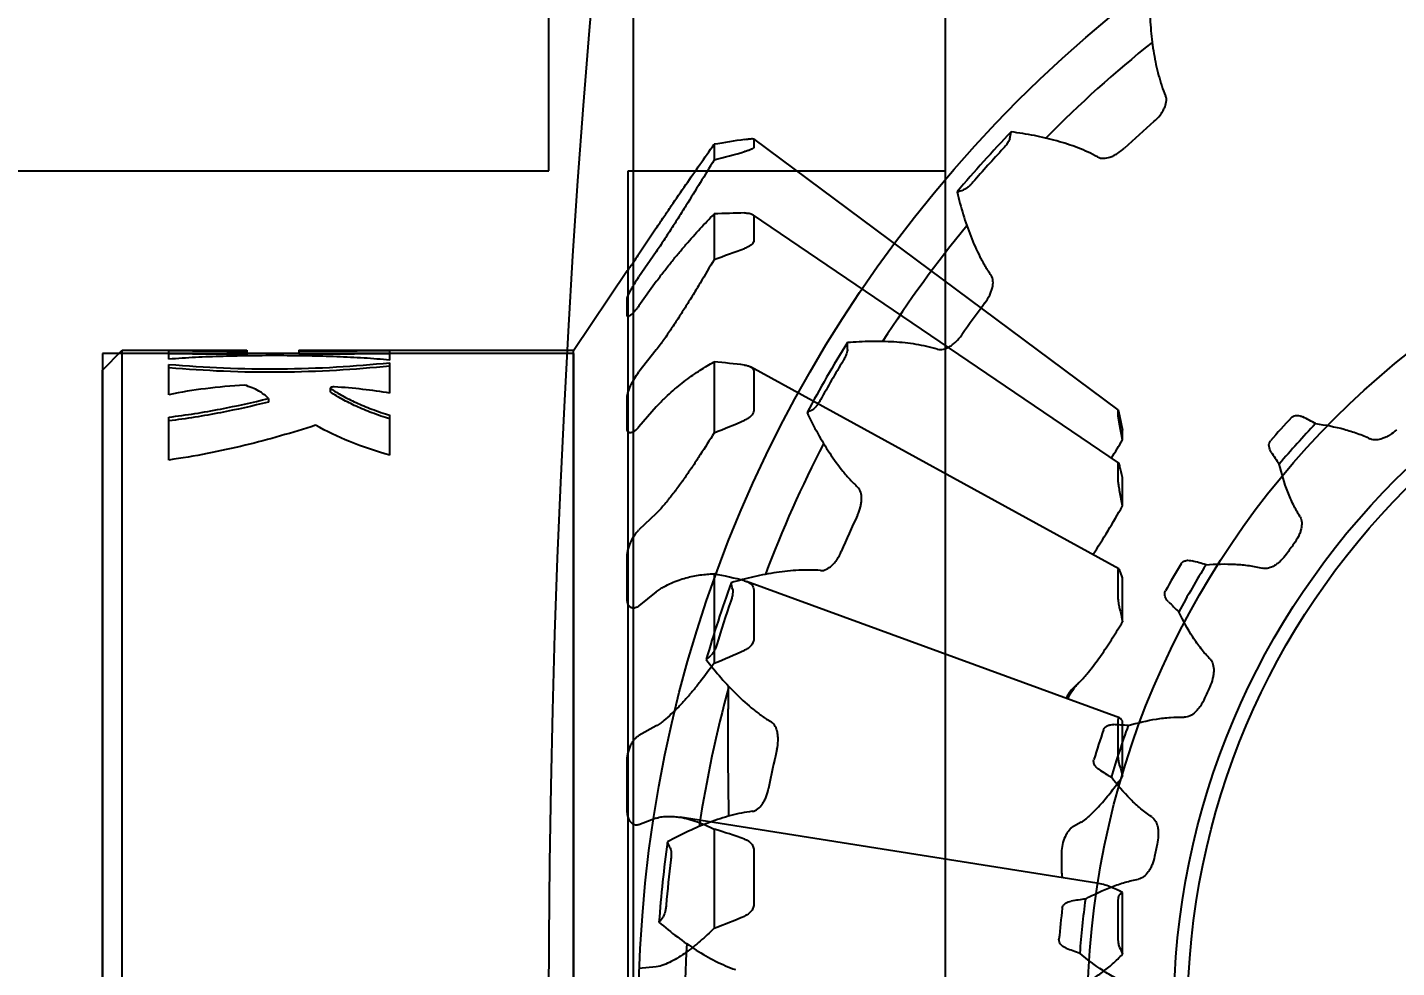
# Model space of a CAD drawing. Header units: inches. Extents: x -116 to 250, y -285 to 80.
# Drawn here: x -12.188 to -10.568, y -189.258 to -188.145 of the extents above; entities that cross this region are included whole.
import ezdxf

# ---------------------------------------------------------------- set-up
doc = ezdxf.new("R2010")
doc.units = ezdxf.units.IN
doc.header["$MEASUREMENT"] = 0
for name, color, linetype in [('LAY0001', 7, 'Continuous'), ('LAYER_CURVE', 7, 'Continuous'), ('LAYER_CUT_FEAT', 7, 'Continuous'), ('LAYER_FEATURE', 7, 'Continuous'), ('trajectories', 3, 'Continuous')]:
    doc.layers.add(name, color=color, linetype=linetype)
doc.dimstyles.get("Standard").update_dxf_attribs({"dimtxt": 0.18, "dimasz": 0.18, "dimexe": 0.18, "dimexo": 0.0625, "dimgap": 0.09, "dimtad": 0, "dimtih": 1, "dimtoh": 1, "dimdec": 4, "dimzin": 0, "dimdsep": 46, "dimtxsty": 'Standard', "dimcen": 0.09, "dimadec": 0, "dimazin": 0, "dimtfac": 1, "dimtdec": 4, "dimtofl": 0, "dimtmove": 0, "dimatfit": 3, "dimfxl": 1, "dimtolj": 1, "dimtzin": 0, "dimarcsym": 0})

# ---------------------------------------------------------------- blocks, each defined once
blk = doc.blocks.new('*D114')
at = {"layer": 'Defpoints', "color": 0, "transparency": 16777216}
for p in [(-9.2446, -188.5897), (-10.6232, -190.0388)]:
    blk.add_point(p, dxfattribs=at)
at = {"layer": 'trajectories', "color": 0, "lineweight": -2, "transparency": 16777216}
for p, q in [((-8.3486, -187.6479), (-9.1206, -188.4593)), ((-8.1686, -187.6479), (-8.3486, -187.6479)), ((-9.9339, -189.4043), (-9.9339, -189.2243)), ((-10.0239, -189.3143), (-9.8439, -189.3143))]:
    blk.add_line(p, q, dxfattribs=at)
at = {"layer": 'trajectories', "color": 0, "transparency": 16777216}
blk.add_solid([(-9.1423, -188.4387), (-9.0988, -188.48), (-9.2446, -188.5897)], dxfattribs=at)
at = {"layer": 'trajectories', "color": 0, "transparency": 16777216, "insert": (-7.5986, -187.6479), "char_height": 0.18, "attachment_point": 5}
blk.add_mtext('\\A1;∅2.0000', dxfattribs=at)

msp = doc.modelspace()

# ---------------------------------------------------------------- linework, layer by layer
for p, q in [((-11.4709, -189.31425), (-11.4709, -167.31425)), ((-11.5709, -188.31425), (-11.5709, -168.31425)), ((-13.5709, -188.31425), (-11.5709, -188.31425))]:
    msp.add_line(p, q)
at = {"color": 7, "linetype": 'Continuous'}
for p, q in [((-10.89737, -188.59744), (-11.32856, -188.27664)), ((-10.89718, -188.65992), (-11.32988, -188.366)), ((-11.44392, -188.38223), (-11.46437, -188.41285)), ((-11.44392, -188.4101), (-11.46437, -188.43981)), ((-11.47852, -188.43285), (-11.47852, -188.43237)), ((-11.47838, -188.43276), (-11.47852, -188.43287)), ((-11.47852, -188.43287), (-11.47852, -188.43285)), ((-11.44392, -188.44559), (-11.46437, -188.47413)), ((-11.47852, -188.48499), (-11.47852, -188.46699)), ((-12.07563, -188.52685), (-11.92824, -188.52685)), ((-12.02051, -188.53738), (-12.02051, -188.52701)), ((-11.92824, -188.52685), (-11.92824, -188.53172)), ((-11.86672, -188.53079), (-11.92824, -188.53079)), ((-11.86672, -188.52685), (-11.54177, -188.52685)), ((-11.86672, -188.52685), (-11.86672, -188.53144)), ((-11.75907, -188.53852), (-11.75907, -188.52692)), ((-11.75907, -188.57768), (-11.75907, -188.54158)), ((-11.44392, -188.52648), (-11.46437, -188.55237)), ((-12.02051, -188.57944), (-12.02051, -188.54351)), ((-10.89677, -188.78562), (-11.33256, -188.54637)), ((-11.82951, -188.57583), (-11.82951, -188.57165)), ((-11.90262, -188.58386), (-11.90262, -188.58811)), ((-11.82904, -188.5765), (-11.82951, -188.57583)), ((-11.47852, -188.6183), (-11.47852, -188.58407)), ((-12.02051, -188.65679), (-12.02051, -188.60601)), ((-11.75907, -188.65094), (-11.75907, -188.60375)), ((-11.44392, -188.59397), (-11.46437, -188.61764)), ((-11.44392, -188.71997), (-11.46437, -188.7395)), ((-11.47852, -188.81973), (-11.47852, -188.77262)), ((-10.89606, -188.96197), (-11.33721, -188.80045)), ((-11.44392, -188.81287), (-11.46437, -188.82935)), ((-10.94135, -188.91776), (-10.95038, -188.92637)), ((-11.44392, -188.97164), (-11.46437, -188.98289)), ((-11.47852, -189.06958), (-11.47852, -189.01419)), ((-11.44392, -189.08084), (-11.46437, -189.08851)), ((-10.92256, -189.15781), (-11.41576, -189.07977)), ((-10.94135, -189.08567), (-10.95038, -189.09063)), ((-10.96444, -189.12166), (-10.96444, -189.14328)), ((-11.44392, -189.25684), (-11.46437, -189.25872))]:
    msp.add_line(p, q, dxfattribs=at)
msp.add_circle((2.4291, -189.31425), 14)
for centre, radius, start, end in [((-9.9339, -189.31425), 1.40303, 131.04245, 132.95755), ((-9.9339, -189.31425), 1.51084, 136.18699, 139.81301), ((-11.47418, -188.18624), 0.45747, 348.67273, 349.66862), ((-9.9339, -189.31425), 1.50404, 136.9759, 139.0241), ((-11.221, -187.8862), 0.47222, 286.34693, 287.31172), ((-9.9339, -189.31425), 1.40303, 143.04245, 144.95755), ((-9.9339, -189.31425), 1.51084, 148.18699, 151.81301), ((-11.67505, -188.53114), 0.45747, 0.67273, 1.66862), ((-9.9339, -189.31425), 1.50404, 148.9759, 151.0241), ((-11.48979, -188.18501), 0.47222, 298.34693, 299.31172), ((-9.9339, -189.31425), 1.40303, 155.04245, 156.95755), ((-9.9339, -189.31425), 0.93948, 143.54746, 144.45254), ((-9.9339, -189.31425), 1.51084, 160.18699, 163.81301), ((-11.79982, -188.91025), 0.45747, 12.67273, 13.66862), ((-9.9339, -189.31425), 1.50404, 160.9759, 163.0241), ((-11.69057, -188.53317), 0.47222, 310.34693, 311.31172), ((-10.89761, -188.96495), 0.06446, 142.89805, 143.7947), ((-9.9339, -189.31425), 0.93948, 155.54746, 156.45254), ((-9.9339, -189.31425), 1.40303, 167.04245, 168.95755), ((-9.9339, -189.31425), 1.51084, 172.18699, 175.81301), ((-11.84304, -189.30703), 0.45747, 24.67273, 25.66862), ((-9.9339, -189.31425), 0.93948, 167.54746, 168.45254), ((-9.9339, -189.31425), 1.50404, 172.9759, 175.0241), ((-11.81458, -188.91547), 0.47222, 322.34693, 323.31172)]:
    msp.add_arc(centre, radius, start, end, dxfattribs=at)
for points, knots in [([(-10.86018, -188.12066), (-10.85996, -188.12995), (-10.85898, -188.14829), (-10.85563, -188.17528), (-10.85103, -188.19703), (-10.84603, -188.21367), (-10.84303, -188.22169), (-10.84135, -188.22558)], [0, 0, 0, 0, 0.2600676, 0.5138273, 0.7606619, 0.8813335, 1, 1, 1, 1]), ([(-10.85515, -188.25605), (-10.85248, -188.25373), (-10.84884, -188.24994), (-10.84494, -188.24434), (-10.84111, -188.23732), (-10.83943, -188.23003), (-10.84135, -188.22558)], [0, 0, 0, 0, 0.3042861, 0.4484957, 0.5835949, 1, 1, 1, 1]), ([(-11.02562, -188.2761), (-11.02577, -188.27682), (-11.02642, -188.2785), (-11.02799, -188.28126), (-11.03037, -188.28456), (-11.03234, -188.28685), (-11.03345, -188.28804)], [0, 0, 0, 0, 0.1535913, 0.3724324, 0.6608277, 1, 1, 1, 1]), ([(-10.92175, -188.29797), (-10.92545, -188.2959), (-10.93311, -188.29208), (-10.94913, -188.28536), (-10.97028, -188.27851), (-10.99677, -188.27236), (-11.01491, -188.26947), (-11.02413, -188.26829)], [0, 0, 0, 0, 0.1186665, 0.2393382, 0.4861728, 0.7399325, 1, 1, 1, 1]), ([(-10.92175, -188.29797), (-10.91753, -188.30035), (-10.9101, -188.29944), (-10.90272, -188.29637), (-10.89674, -188.29307), (-10.89259, -188.28985), (-10.89, -188.28743)], [0, 0, 0, 0, 0.4164055, 0.551505, 0.6957148, 1, 1, 1, 1]), ([(-11.06942, -188.32799), (-11.07049, -188.32922), (-11.07256, -188.33142), (-11.07559, -188.33413), (-11.07817, -188.33598), (-11.07978, -188.33681), (-11.08048, -188.33703)], [0, 0, 0, 0, 0.3391728, 0.6275678, 0.8464086, 1, 1, 1, 1]), ([(-11.08809, -188.33933), (-11.08595, -188.34837), (-11.08118, -188.36611), (-11.07229, -188.39181), (-11.06327, -188.41213), (-11.05492, -188.42736), (-11.05032, -188.43458), (-11.04787, -188.43804)], [0, 0, 0, 0, 0.2600676, 0.5138273, 0.7606619, 0.8813335, 1, 1, 1, 1]), ([(-11.46437, -188.41285), (-11.466, -188.41529), (-11.46839, -188.41882), (-11.47149, -188.42331), (-11.47351, -188.4262), (-11.47525, -188.42864), (-11.47664, -188.43055), (-11.47764, -188.43186), (-11.47817, -188.43254), (-11.47838, -188.43276)], [0, 0, 0, 0, 0.3612195, 0.5254513, 0.6718985, 0.7960282, 0.8939709, 0.9626672, 1, 1, 1, 1]), ([(-11.47852, -188.46699), (-11.47852, -188.46673), (-11.47846, -188.46613), (-11.47814, -188.46471), (-11.47738, -188.46253), (-11.47606, -188.45952), (-11.4743, -188.45601), (-11.47218, -188.45214), (-11.46892, -188.44665), (-11.46625, -188.44253), (-11.46437, -188.43981)], [0, 0, 0, 0, 0.0255874, 0.057743, 0.1415442, 0.2495506, 0.3782187, 0.5230073, 0.678699, 1, 1, 1, 1]), ([(-11.05503, -188.47072), (-11.0529, -188.46789), (-11.05013, -188.46342), (-11.04748, -188.45713), (-11.04519, -188.44947), (-11.04507, -188.442), (-11.04787, -188.43804)], [0, 0, 0, 0, 0.3042861, 0.4484957, 0.5835949, 1, 1, 1, 1]), ([(-11.46437, -188.47413), (-11.46509, -188.47513), (-11.46651, -188.47704), (-11.46865, -188.4797), (-11.47068, -188.48201), (-11.47256, -188.48391), (-11.47423, -188.48535), (-11.47551, -188.48623), (-11.47641, -188.48665), (-11.47708, -188.48685), (-11.47759, -188.48683), (-11.47784, -188.4867)], [0, 0, 0, 0, 0.1953342, 0.376554, 0.5396566, 0.6811491, 0.7982752, 0.8893455, 0.92515, 0.9548821, 1, 1, 1, 1]), ([(-11.47784, -188.4867), (-11.47796, -188.48664), (-11.47817, -188.48646), (-11.47838, -188.48607), (-11.4785, -188.48556), (-11.47852, -188.48519), (-11.47852, -188.48499)], [0, 0, 0, 0, 0.1984575, 0.4188777, 0.6822092, 1, 1, 1, 1]), ([(-11.11146, -188.52557), (-11.10683, -188.52701), (-11.09976, -188.52458), (-11.09318, -188.52004), (-11.08802, -188.51557), (-11.08463, -188.51156), (-11.0826, -188.50866)], [0, 0, 0, 0, 0.416405, 0.5515043, 0.6957139, 1, 1, 1, 1]), ([(-11.21761, -188.52576), (-11.2176, -188.5265), (-11.21789, -188.52828), (-11.21885, -188.53131), (-11.2205, -188.53503), (-11.22195, -188.53768), (-11.22278, -188.53907)], [0, 0, 0, 0, 0.1535913, 0.3724324, 0.6608277, 1, 1, 1, 1]), ([(-11.11146, -188.52557), (-11.11551, -188.5243), (-11.1238, -188.52216), (-11.14086, -188.51892), (-11.16298, -188.51662), (-11.19017, -188.51611), (-11.20851, -188.51706), (-11.21777, -188.51781)], [0, 0, 0, 0, 0.1186665, 0.2393382, 0.4861728, 0.7399325, 1, 1, 1, 1]), ([(-12.02051, -188.52701), (-12.00558, -188.52717), (-11.97482, -188.52759), (-11.94406, -188.52777), (-11.92824, -188.52777)], [0, 0, 0, 0, 0.4856606, 1, 1, 1, 1]), ([(-11.92824, -188.53172), (-11.94406, -188.53172), (-11.97482, -188.53153), (-12.00558, -188.5311), (-12.02051, -188.53095)], [0, 0, 0, 0, 0.5143393, 1, 1, 1, 1]), ([(-11.75907, -188.53852), (-11.76925, -188.53754), (-11.79016, -188.53595), (-11.82218, -188.53439), (-11.85528, -188.53348), (-11.88898, -188.53311), (-11.92278, -188.53326), (-11.9562, -188.53392), (-11.98875, -188.53519), (-12.01008, -188.53654), (-12.02051, -188.53738)], [0, 0, 0, 0, 0.1172736, 0.240335, 0.3674672, 0.4968581, 0.6266521, 0.7549856, 0.8800227, 1, 1, 1, 1]), ([(-12.02051, -188.54351), (-11.99902, -188.54537), (-11.95512, -188.54827), (-11.88889, -188.54941), (-11.82319, -188.54714), (-11.78003, -188.54364), (-11.75907, -188.54158)], [0, 0, 0, 0, 0.247147, 0.5039282, 0.7587093, 1, 1, 1, 1]), ([(-11.86672, -188.5275), (-11.84821, -188.52759), (-11.82076, -188.52754), (-11.78488, -188.52717), (-11.76751, -188.52699), (-11.75907, -188.52692)], [0, 0, 0, 0, 0.5158149, 0.7649693, 1, 1, 1, 1]), ([(-11.75907, -188.53086), (-11.76751, -188.53092), (-11.78488, -188.53111), (-11.82076, -188.53148), (-11.84821, -188.53153), (-11.86672, -188.53144)], [0, 0, 0, 0, 0.2350318, 0.4841851, 1, 1, 1, 1]), ([(-11.75907, -188.5456), (-11.78003, -188.54766), (-11.82319, -188.55118), (-11.88889, -188.55346), (-11.95512, -188.55232), (-11.99902, -188.5494), (-12.02051, -188.54754)], [0, 0, 0, 0, 0.2412916, 0.4960722, 0.7528528, 1, 1, 1, 1]), ([(-11.47852, -188.58407), (-11.47852, -188.58303), (-11.47828, -188.58074), (-11.47745, -188.57713), (-11.47613, -188.57312), (-11.47374, -188.56732), (-11.46998, -188.56022), (-11.46634, -188.55486), (-11.46437, -188.55237)], [0, 0, 0, 0, 0.0886917, 0.1949607, 0.3161331, 0.4485262, 0.7292455, 1, 1, 1, 1]), ([(-11.93111, -188.56798), (-11.94651, -188.56896), (-11.97647, -188.5717), (-12.00619, -188.57646), (-12.02051, -188.57944)], [0, 0, 0, 0, 0.5132453, 1, 1, 1, 1]), ([(-11.90262, -188.58386), (-11.90597, -188.58031), (-11.91244, -188.57575), (-11.92234, -188.57104), (-11.92807, -188.56896), (-11.93111, -188.56798)], [0, 0, 0, 0, 0.445174, 0.7083168, 1, 1, 1, 1]), ([(-11.82482, -188.57026), (-11.82541, -188.57022), (-11.82628, -188.57024), (-11.82739, -188.57039), (-11.8281, -188.57056), (-11.82869, -188.57078), (-11.82914, -188.57103), (-11.82943, -188.57131), (-11.82951, -188.57155), (-11.82951, -188.57165)], [0, 0, 0, 0, 0.3432788, 0.5035566, 0.6466954, 0.7680182, 0.8654081, 0.9402713, 1, 1, 1, 1]), ([(-11.82951, -188.57165), (-11.82951, -188.57171), (-11.82946, -188.57199), (-11.82922, -188.5722), (-11.82904, -188.57232)], [0, 0, 0, 0, 0.2086356, 1, 1, 1, 1]), ([(-11.82904, -188.57232), (-11.82464, -188.57527), (-11.81485, -188.58111), (-11.79854, -188.58922), (-11.77972, -188.597), (-11.7662, -188.60158), (-11.75907, -188.60375)], [0, 0, 0, 0, 0.2065483, 0.4438926, 0.7093563, 1, 1, 1, 1]), ([(-11.75907, -188.57768), (-11.7697, -188.57579), (-11.79157, -188.57271), (-11.81357, -188.5709), (-11.82482, -188.57026)], [0, 0, 0, 0, 0.4894518, 1, 1, 1, 1]), ([(-12.02051, -188.60601), (-12.00004, -188.60352), (-11.96049, -188.59727), (-11.92142, -188.58856), (-11.90262, -188.58386)], [0, 0, 0, 0, 0.5154955, 1, 1, 1, 1]), ([(-11.90262, -188.58811), (-11.92142, -188.59284), (-11.96049, -188.60159), (-12.00004, -188.60788), (-12.02051, -188.61039)], [0, 0, 0, 0, 0.4845152, 1, 1, 1, 1]), ([(-11.75907, -188.60811), (-11.76621, -188.60593), (-11.77973, -188.60133), (-11.79855, -188.59349), (-11.81485, -188.58534), (-11.82464, -188.57946), (-11.82904, -188.5765)], [0, 0, 0, 0, 0.2905521, 0.5559767, 0.7933485, 1, 1, 1, 1]), ([(-11.24967, -188.58563), (-11.25045, -188.58706), (-11.25202, -188.58963), (-11.25442, -188.59292), (-11.25656, -188.59527), (-11.25796, -188.59641), (-11.2586, -188.59677)], [0, 0, 0, 0, 0.3391728, 0.6275678, 0.8464086, 1, 1, 1, 1]), ([(-11.26557, -188.60061), (-11.2616, -188.609), (-11.25324, -188.62536), (-11.2392, -188.64865), (-11.22616, -188.66665), (-11.21482, -188.67982), (-11.20882, -188.68592), (-11.2057, -188.6888)], [0, 0, 0, 0, 0.2600676, 0.5138273, 0.7606619, 0.8813335, 1, 1, 1, 1]), ([(-11.84705, -188.61568), (-11.87448, -188.62449), (-11.9317, -188.64092), (-11.99016, -188.65245), (-12.02051, -188.65679)], [0, 0, 0, 0, 0.4843943, 1, 1, 1, 1]), ([(-11.75907, -188.65094), (-11.77527, -188.64663), (-11.80536, -188.63652), (-11.83403, -188.62291), (-11.84705, -188.61568)], [0, 0, 0, 0, 0.5294456, 1, 1, 1, 1]), ([(-11.47599, -188.62428), (-11.4764, -188.6241), (-11.47719, -188.62351), (-11.47798, -188.62214), (-11.47844, -188.62035), (-11.47852, -188.61902), (-11.47852, -188.6183)], [0, 0, 0, 0, 0.1968451, 0.4176367, 0.6823621, 1, 1, 1, 1]), ([(-11.46437, -188.61764), (-11.46542, -188.61886), (-11.46744, -188.62096), (-11.4702, -188.62309), (-11.47229, -188.62412), (-11.47365, -188.62453), (-11.47489, -188.62461), (-11.47565, -188.62443), (-11.47599, -188.62428)], [0, 0, 0, 0, 0.3418265, 0.6216536, 0.7368435, 0.8362676, 0.9224171, 1, 1, 1, 1]), ([(-10.66382, -188.61372), (-10.65243, -188.61521), (-10.63564, -188.61835), (-10.61422, -188.62499), (-10.60412, -188.62922), (-10.59931, -188.63164)], [0, 0, 0, 0, 0.512491, 0.7596766, 1, 1, 1, 1]), ([(-10.56803, -188.62107), (-10.57058, -188.62341), (-10.57465, -188.62653), (-10.5805, -188.62976), (-10.58779, -188.63281), (-10.59502, -188.6338), (-10.59931, -188.63164)], [0, 0, 0, 0, 0.302187, 0.445692, 0.5804728, 1, 1, 1, 1]), ([(-10.68233, -188.72384), (-10.68524, -188.71931), (-10.6905, -188.70971), (-10.69934, -188.6891), (-10.70421, -188.67272), (-10.70689, -188.66156)], [0, 0, 0, 0, 0.2403234, 0.4875091, 1, 1, 1, 1]), ([(-11.20591, -188.72225), (-11.20442, -188.71904), (-11.20264, -188.7141), (-11.20135, -188.70739), (-11.2007, -188.69942), (-11.20214, -188.69208), (-11.2057, -188.6888)], [0, 0, 0, 0, 0.3042851, 0.4484948, 0.5835942, 1, 1, 1, 1]), ([(-10.68233, -188.72384), (-10.67973, -188.72788), (-10.67996, -188.73518), (-10.68223, -188.74274), (-10.68483, -188.74889), (-10.68751, -188.75327), (-10.68957, -188.75606)], [0, 0, 0, 0, 0.4195272, 0.554308, 0.697813, 1, 1, 1, 1]), ([(-11.47852, -188.77262), (-11.47852, -188.77123), (-11.47831, -188.76832), (-11.47719, -188.76225), (-11.4746, -188.75461), (-11.47085, -188.74749), (-11.46727, -188.74255), (-11.46535, -188.74043), (-11.46437, -188.7395)], [0, 0, 0, 0, 0.1131616, 0.2370756, 0.503175, 0.7676271, 0.8895373, 1, 1, 1, 1]), ([(-11.24971, -188.78763), (-11.24488, -188.78808), (-11.23846, -188.78423), (-11.23297, -188.77843), (-11.22885, -188.77298), (-11.22637, -188.76835), (-11.22499, -188.76509)], [0, 0, 0, 0, 0.4164051, 0.5515043, 0.6957139, 1, 1, 1, 1]), ([(-10.69829, -188.76806), (-10.7003, -188.77088), (-10.70364, -188.77478), (-10.70869, -188.77915), (-10.71518, -188.78365), (-10.72205, -188.78612), (-10.72669, -188.7849)], [0, 0, 0, 0, 0.302187, 0.445692, 0.5804728, 1, 1, 1, 1]), ([(-10.79351, -188.78079), (-10.78207, -188.77988), (-10.76499, -188.77945), (-10.74266, -188.7815), (-10.7319, -188.78353), (-10.72669, -188.7849)], [0, 0, 0, 0, 0.512491, 0.7596766, 1, 1, 1, 1]), ([(-11.24971, -188.78763), (-11.25393, -188.78724), (-11.26248, -188.78686), (-11.27985, -188.78725), (-11.30196, -188.78959), (-11.32866, -188.79475), (-11.34641, -188.79949), (-11.3553, -188.80215)], [0, 0, 0, 0, 0.1186665, 0.2393382, 0.4861728, 0.7399325, 1, 1, 1, 1]), ([(-11.35349, -188.80989), (-11.35333, -188.81061), (-11.35324, -188.81242), (-11.35355, -188.81558), (-11.35439, -188.81956), (-11.35526, -188.82245), (-11.35579, -188.82399)], [0, 0, 0, 0, 0.1535913, 0.3724324, 0.6608277, 1, 1, 1, 1]), ([(-11.47284, -188.83196), (-11.47327, -188.83183), (-11.47413, -188.83144), (-11.47571, -188.83021), (-11.47727, -188.82778), (-11.47832, -188.82405), (-11.47852, -188.82125), (-11.47852, -188.81973)], [0, 0, 0, 0, 0.0957931, 0.1949139, 0.4163313, 0.6835728, 1, 1, 1, 1]), ([(-11.46437, -188.82935), (-11.46508, -188.82992), (-11.46649, -188.8309), (-11.46871, -188.83191), (-11.47085, -188.83232), (-11.47222, -188.83215), (-11.47284, -188.83196)], [0, 0, 0, 0, 0.2974583, 0.5587177, 0.7891442, 1, 1, 1, 1]), ([(-10.78873, -188.89235), (-10.79251, -188.88852), (-10.79966, -188.88022), (-10.81259, -188.86191), (-10.82076, -188.8469), (-10.8257, -188.83654)], [0, 0, 0, 0, 0.2403234, 0.4875091, 1, 1, 1, 1]), ([(-11.3724, -188.87512), (-11.37288, -188.87668), (-11.37388, -188.87952), (-11.37554, -188.88324), (-11.37714, -188.88598), (-11.37828, -188.88738), (-11.37883, -188.88787)], [0, 0, 0, 0, 0.3391728, 0.6275678, 0.8464086, 1, 1, 1, 1]), ([(-11.38485, -188.89307), (-11.37921, -188.90046), (-11.36764, -188.91472), (-11.34907, -188.93459), (-11.33256, -188.94948), (-11.31873, -188.96), (-11.31159, -188.96472), (-11.30795, -188.96689)], [0, 0, 0, 0, 0.2600676, 0.5138273, 0.7606619, 0.8813335, 1, 1, 1, 1]), ([(-10.78873, -188.89235), (-10.78535, -188.89576), (-10.78405, -188.90295), (-10.7847, -188.91082), (-10.78596, -188.91738), (-10.78768, -188.92222), (-10.78911, -188.92537)], [0, 0, 0, 0, 0.4195272, 0.554308, 0.697813, 1, 1, 1, 1]), ([(-10.95038, -188.92637), (-10.9521, -188.92802), (-10.95536, -188.93201), (-10.95792, -188.93644), (-10.95912, -188.93887)], [0, 0, 0, 0, 0.4680936, 1, 1, 1, 1]), ([(-10.95712, -188.9396), (-10.95658, -188.93845), (-10.95437, -188.93405), (-10.95178, -188.92983), (-10.94962, -188.92688)], [0, 0, 0, 0, 0.2585445, 1, 1, 1, 1]), ([(-10.94902, -188.92607), (-10.94858, -188.92549), (-10.94687, -188.92331), (-10.94501, -188.92125), (-10.94353, -188.91984)], [0, 0, 0, 0, 0.2635592, 1, 1, 1, 1]), ([(-10.79515, -188.93892), (-10.79653, -188.94209), (-10.79898, -188.94661), (-10.80301, -188.95193), (-10.80842, -188.95768), (-10.81463, -188.96153), (-10.81943, -188.9613)], [0, 0, 0, 0, 0.302187, 0.445692, 0.5804728, 1, 1, 1, 1]), ([(-10.88564, -188.97117), (-10.87464, -188.9679), (-10.85802, -188.96393), (-10.83575, -188.96129), (-10.8248, -188.96105), (-10.81943, -188.9613)], [0, 0, 0, 0, 0.5124911, 0.7596771, 1, 1, 1, 1]), ([(-11.3012, -188.99965), (-11.30041, -188.9962), (-11.29969, -188.991), (-11.29982, -188.98417), (-11.30085, -188.97624), (-11.30378, -188.96936), (-11.30795, -188.96689)], [0, 0, 0, 0, 0.3042861, 0.4484957, 0.5835949, 1, 1, 1, 1]), ([(-11.47852, -189.01419), (-11.47852, -189.01094), (-11.47775, -189.00442), (-11.47523, -188.99671), (-11.47235, -188.99117), (-11.46993, -188.98768), (-11.46731, -188.98487), (-11.46536, -188.98344), (-11.46437, -188.98289)], [0, 0, 0, 0, 0.2733171, 0.5485896, 0.6780236, 0.7976579, 0.9052915, 1, 1, 1, 1]), ([(-10.85777, -189.0793), (-10.86227, -189.07634), (-10.87098, -189.06971), (-10.88744, -189.05448), (-10.89855, -189.0415), (-10.90553, -189.03239)], [0, 0, 0, 0, 0.2403234, 0.4875091, 1, 1, 1, 1]), ([(-11.33044, -189.07271), (-11.32563, -189.07215), (-11.32015, -189.06705), (-11.31599, -189.06023), (-11.31309, -189.05404), (-11.31163, -189.049), (-11.31095, -189.04552)], [0, 0, 0, 0, 0.4164056, 0.5515049, 0.6957147, 1, 1, 1, 1]), ([(-11.46845, -189.08901), (-11.46918, -189.08891), (-11.47063, -189.08847), (-11.47261, -189.08719), (-11.47435, -189.08533), (-11.47642, -189.082), (-11.47812, -189.07666), (-11.47852, -189.07204), (-11.47852, -189.06958)], [0, 0, 0, 0, 0.0926311, 0.1900638, 0.2964665, 0.4143226, 0.6860754, 1, 1, 1, 1]), ([(-11.33044, -189.07271), (-11.33465, -189.0732), (-11.3431, -189.07461), (-11.36001, -189.0786), (-11.38114, -189.08549), (-11.40619, -189.09609), (-11.42256, -189.10441), (-11.43072, -189.10887)], [0, 0, 0, 0, 0.1186665, 0.2393382, 0.4861728, 0.7399325, 1, 1, 1, 1]), ([(-11.46437, -189.08851), (-11.46504, -189.08876), (-11.46639, -189.08911), (-11.46779, -189.08911), (-11.46845, -189.08901)], [0, 0, 0, 0, 0.5127762, 1, 1, 1, 1]), ([(-10.95038, -189.09063), (-10.95135, -189.09117), (-10.95329, -189.09259), (-10.9559, -189.09536), (-10.9583, -189.09882), (-10.96116, -189.1043), (-10.96367, -189.11195), (-10.96444, -189.11843), (-10.96444, -189.12166)], [0, 0, 0, 0, 0.0946964, 0.2022195, 0.3216687, 0.4508928, 0.7259777, 1, 1, 1, 1]), ([(-10.85777, -189.0793), (-10.85375, -189.08193), (-10.85099, -189.08869), (-10.84999, -189.09652), (-10.84986, -189.1032), (-10.85053, -189.10829), (-10.85128, -189.11167)], [0, 0, 0, 0, 0.4195263, 0.5543071, 0.6978123, 1, 1, 1, 1]), ([(-11.42733, -189.11606), (-11.42703, -189.11673), (-11.42657, -189.11848), (-11.42621, -189.12164), (-11.4262, -189.12571), (-11.42645, -189.12871), (-11.42665, -189.13033)], [0, 0, 0, 0, 0.1535913, 0.3724324, 0.6608277, 1, 1, 1, 1]), ([(-10.85436, -189.12619), (-10.85505, -189.12958), (-10.85651, -189.1345), (-10.85935, -189.14055), (-10.86345, -189.1473), (-10.86872, -189.15235), (-10.87346, -189.15312)], [0, 0, 0, 0, 0.302187, 0.445692, 0.5804728, 1, 1, 1, 1]), ([(-10.96444, -189.14328), (-10.96444, -189.14399), (-10.96437, -189.14671), (-10.96401, -189.14942), (-10.96354, -189.15137)], [0, 0, 0, 0, 0.2618736, 1, 1, 1, 1]), ([(-10.93618, -189.17655), (-10.92609, -189.17106), (-10.91066, -189.16372), (-10.88943, -189.15651), (-10.87877, -189.15399), (-10.87346, -189.15312)], [0, 0, 0, 0, 0.512491, 0.7596766, 1, 1, 1, 1]), ([(-11.43227, -189.1838), (-11.43241, -189.18542), (-11.43279, -189.18841), (-11.43365, -189.19239), (-11.43465, -189.1954), (-11.43546, -189.19702), (-11.4359, -189.19761)], [0, 0, 0, 0, 0.3391728, 0.6275678, 0.8464086, 1, 1, 1, 1]), ([(-11.44071, -189.20394), (-11.43366, -189.21), (-11.41937, -189.22154), (-11.39708, -189.23711), (-11.37784, -189.24825), (-11.36213, -189.25567), (-11.35416, -189.2588), (-11.35014, -189.26016)], [0, 0, 0, 0, 0.2600676, 0.5138273, 0.7606619, 0.8813335, 1, 1, 1, 1]), ([(-10.88643, -189.27651), (-10.89144, -189.27456), (-10.90135, -189.26988), (-10.92061, -189.25841), (-10.93418, -189.24803), (-10.9429, -189.24056)], [0, 0, 0, 0, 0.2403234, 0.4875091, 1, 1, 1, 1])]:
    msp.add_open_spline(points, degree=3, knots=knots, dxfattribs=at)
at = {"layer": 'LAY0001', "color": 6, "linetype": 'Continuous'}
msp.add_line((-11.54177, -188.53079), (-12.09925, -188.53079), dxfattribs=at)
at = {"layer": 'LAY0001', "color": 7, "linetype": 'Continuous'}
for p, q in [((-12.09925, -188.53079), (-12.09925, -190.09772)), ((-11.54177, -188.53079), (-11.54177, -190.09772))]:
    msp.add_line(p, q, dxfattribs=at)
msp.add_circle((-9.9339, -189.31425), 0.8814, dxfattribs=at)
at = {"layer": 'LAYER_CURVE', "color": 4, "linetype": 'Continuous'}
msp.add_line((-11.35523, -188.80201), (-11.35524, -188.80209), dxfattribs=at)
msp.add_circle((-9.9339, -189.31425), 1.53097, dxfattribs=at)
for start, end in [(128.71428, 135.2858), (140.71428, 147.2858), (152.71428, 159.2858), (164.71428, 171.2858), (176.71428, 183.2858)]:
    msp.add_arc((-9.9339, -189.31425), 1.47638, start, end, dxfattribs=at)
msp.add_open_spline([(-11.35876, -188.92409), (-11.35879, -188.92628), (-11.35884, -188.93062), (-11.35891, -188.93615), (-11.35896, -188.93983), (-11.35899, -188.94223), (-11.35901, -188.94572), (-11.35904, -188.94971), (-11.35909, -188.95631), (-11.35917, -188.96448), (-11.3592, -188.97761), (-11.35926, -188.99401), (-11.35916, -189.01372), (-11.35904, -189.02854), (-11.35894, -189.03838), (-11.3589, -189.04256), (-11.35887, -189.04571), (-11.35881, -189.04954), (-11.35869, -189.05655), (-11.35853, -189.0664), (-11.3584, -189.07433), (-11.35833, -189.07829)], degree=3, knots=[0, 0, 0, 0, 0.0625, 0.125, 0.15625, 0.171875, 0.1875, 0.21875, 0.25, 0.3125, 0.375, 0.5, 0.625, 0.75, 0.78125, 0.8125, 0.828125, 0.84375, 0.875, 0.9375, 1, 1, 1, 1], dxfattribs=at)
at = {"layer": 'LAYER_CUT_FEAT', "color": 7, "linetype": 'Continuous'}
for p, q in [((-11.3287, -188.27653), (-11.32861, -188.2767)), ((-11.32861, -188.2767), (-11.32861, -188.28692)), ((-11.37548, -188.28295), (-11.37548, -188.30153)), ((-11.37548, -188.36532), (-11.37548, -188.41925)), ((-11.32861, -188.36803), (-11.32861, -188.39771)), ((-11.37548, -188.54058), (-11.37548, -188.62457)), ((-11.32861, -188.552), (-11.32861, -188.59821)), ((-10.89738, -188.59749), (-10.89737, -188.59744)), ((-10.89738, -188.60456), (-10.89738, -188.59749)), ((-10.89573, -188.61444), (-10.89738, -188.60456)), ((-10.89737, -188.59744), (-10.89573, -188.60456)), ((-10.89573, -188.60456), (-10.89223, -188.62133)), ((-10.89223, -188.63287), (-10.89573, -188.61444)), ((-10.89223, -188.63287), (-10.89223, -188.62133)), ((-10.89738, -188.68109), (-10.89738, -188.66059)), ((-10.89223, -188.71111), (-10.89223, -188.67762)), ((-10.89223, -188.71111), (-10.89573, -188.69282)), ((-11.37548, -188.79157), (-11.37548, -188.8974)), ((-11.33937, -188.79979), (-11.33721, -188.80045)), ((-10.89738, -188.8196), (-10.89738, -188.78768)), ((-10.89223, -188.84838), (-10.89223, -188.79622)), ((-11.32861, -188.81057), (-11.32861, -188.86881)), ((-10.89606, -188.96197), (-10.89573, -188.96218)), ((-10.89738, -189.00653), (-10.89738, -188.9663)), ((-10.89223, -189.03127), (-10.89223, -188.96554)), ((-11.37548, -189.09373), (-11.37548, -189.21104)), ((-11.32861, -189.11845), (-11.32861, -189.18301)), ((-10.89573, -189.17145), (-10.89223, -189.16899)), ((-10.89223, -189.24185), (-10.89223, -189.16899)), ((-10.89738, -189.22359), (-10.89738, -189.17899))]:
    msp.add_line(p, q, dxfattribs=at)
msp.add_circle((-9.9339, -189.31425), 0.89786, dxfattribs=at)
for centre, radius, start, end in [((-10.76611, -192.00371), 3.77033, 98.74556, 99.30114), ((-13.48188, -180.53212), 8.04989, 285.169087, 285.435529), ((-11.3151, -189.85274), 1.48864, 90.93432, 92.32463), ((-12.10755, -186.33849), 2.20578, 289.38331, 290.38066), ((-11.46272, -189.54825), 1.01144, 82.99502, 85.0517), ((-9.83764, -189.40093), 1.16698, 137.08956, 138.91044), ((-11.41691, -190.02782), 1.60213, 61.96183, 62.57259), ((-11.89819, -187.31174), 1.41307, 291.71022, 293.29497), ((-9.9339, -189.31425), 1.01169, 136.17688, 139.82312), ((-14.40368, -186.50984), 4.10336, 328.49113, 328.84291), ((-9.37926, -187.76478), 1.60213, 213.42741, 214.03817), ((-14.03527, -189.48921), 3.24614, 14.47857, 14.72417), ((-9.82172, -189.37902), 1.16698, 149.08956, 150.91044), ((-9.9339, -189.31425), 1.01169, 148.17688, 151.82312), ((-11.23615, -190.32056), 1.60213, 73.96183, 74.57259), ((-11.55041, -189.64364), 0.86984, 75.95912, 78.39848), ((-11.55028, -189.05209), 0.70605, 21.24702, 22.01916), ((-6.77152, -187.95594), 4.21624, 191.99287, 192.22016), ((-9.71353, -187.68332), 1.60213, 225.42741, 226.03817), ((-11.78796, -187.87987), 1.09796, 292.06641, 294.11483), ((-10.94687, -189.0191), 0.07652, 44.428, 48.06487), ((-9.81071, -189.35428), 1.16698, 161.08956, 162.91044), ((-9.9339, -189.31425), 1.01169, 160.17688, 163.82312), ((-10.99847, -190.56932), 1.60213, 85.96183, 86.57259), ((-10.05744, -187.67314), 1.60213, 237.42741, 238.03817), ((-9.331, -188.59719), 1.62045, 195.06796, 195.5379), ((-11.62825, -189.92483), 0.86869, 70.57695, 73.08363), ((-9.80508, -189.32779), 1.16698, 173.08956, 174.91044), ((-10.71426, -190.76323), 1.60213, 97.96183, 98.57259), ((-9.9339, -189.31425), 1.01169, 172.17688, 175.82312), ((-11.70718, -188.32218), 0.94873, 290.46447, 292.81052), ((-10.39595, -187.73469), 1.60213, 249.42741, 250.03817), ((-10.52038, -189.07465), 0.40771, 202.97821, 204.20984)]:
    msp.add_arc(centre, radius, start, end, dxfattribs=at)
for points, knots in [([(-11.33937, -188.27722), (-11.33813, -188.27703), (-11.33633, -188.27677), (-11.33401, -188.27651), (-11.33248, -188.27636), (-11.33116, -188.27628), (-11.33007, -188.27627), (-11.32928, -188.27633), (-11.32884, -188.27643), (-11.3287, -188.27653)], [0, 0, 0, 0, 0.3489175, 0.5075102, 0.6515651, 0.7770011, 0.8792335, 0.954374, 1, 1, 1, 1]), ([(-11.44392, -188.38223), (-11.44095, -188.37778), (-11.43503, -188.36899), (-11.42334, -188.35178), (-11.40365, -188.32303), (-11.38671, -188.29876), (-11.37548, -188.28295)], [0, 0, 0, 0, 0.1330716, 0.2635692, 0.5176094, 1, 1, 1, 1]), ([(-11.32861, -188.28692), (-11.32861, -188.2871), (-11.3289, -188.28752), (-11.32959, -188.28803), (-11.33063, -188.28862), (-11.33257, -188.28948), (-11.33551, -188.29053), (-11.33802, -188.29128), (-11.33937, -188.29166)], [0, 0, 0, 0, 0.0445581, 0.1169856, 0.2178421, 0.3433587, 0.6488122, 1, 1, 1, 1]), ([(-11.37548, -188.30153), (-11.38094, -188.31054), (-11.39199, -188.32865), (-11.40598, -188.35127), (-11.41741, -188.36945), (-11.42611, -188.38312), (-11.43492, -188.39669), (-11.44087, -188.40568), (-11.44392, -188.4101)], [0, 0, 0, 0, 0.2462246, 0.495875, 0.6217353, 0.7480494, 0.8744916, 1, 1, 1, 1]), ([(-11.44392, -188.44559), (-11.44102, -188.44154), (-11.43514, -188.4338), (-11.42627, -188.4226), (-11.41753, -188.41199), (-11.40623, -188.39867), (-11.39235, -188.38305), (-11.38105, -188.37106), (-11.37548, -188.36532)], [0, 0, 0, 0, 0.1413617, 0.276168, 0.4061178, 0.5319824, 0.7726329, 1, 1, 1, 1]), ([(-11.33937, -188.3643), (-11.33754, -188.36427), (-11.33491, -188.36437), (-11.33174, -188.36507), (-11.33041, -188.36564), (-11.32988, -188.366)], [0, 0, 0, 0, 0.5640062, 0.8026126, 1, 1, 1, 1]), ([(-11.32988, -188.366), (-11.32952, -188.36625), (-11.32888, -188.36681), (-11.32861, -188.36765), (-11.32861, -188.36803)], [0, 0, 0, 0, 0.5334588, 1, 1, 1, 1]), ([(-11.32861, -188.39771), (-11.32861, -188.39854), (-11.32926, -188.39987), (-11.33057, -188.4013), (-11.33248, -188.40286), (-11.33542, -188.40458), (-11.338, -188.40568), (-11.33937, -188.40619)], [0, 0, 0, 0, 0.175799, 0.2864816, 0.4112042, 0.6923392, 1, 1, 1, 1]), ([(-11.37548, -188.41925), (-11.3809, -188.4286), (-11.38911, -188.44257), (-11.40029, -188.46102), (-11.40877, -188.4747), (-11.41736, -188.48818), (-11.42604, -188.50141), (-11.43481, -188.51422), (-11.4408, -188.52253), (-11.44392, -188.52648)], [0, 0, 0, 0, 0.2548444, 0.3818766, 0.5083968, 0.6341373, 0.758716, 0.8813792, 1, 1, 1, 1]), ([(-11.44392, -188.59397), (-11.44246, -188.59229), (-11.43954, -188.5891), (-11.43362, -188.58322), (-11.42634, -188.57646), (-11.41758, -188.56905), (-11.40632, -188.5602), (-11.39247, -188.55049), (-11.38108, -188.54367), (-11.37548, -188.54058)], [0, 0, 0, 0, 0.07645, 0.1488732, 0.2871167, 0.4182048, 0.5436098, 0.7798967, 1, 1, 1, 1]), ([(-11.33937, -188.54436), (-11.33815, -188.54451), (-11.3358, -188.54496), (-11.33356, -188.54582), (-11.33256, -188.54637)], [0, 0, 0, 0, 0.5192314, 1, 1, 1, 1]), ([(-11.33256, -188.54637), (-11.33199, -188.54668), (-11.33093, -188.54738), (-11.32965, -188.5487), (-11.3288, -188.55027), (-11.32861, -188.55142), (-11.32861, -188.552)], [0, 0, 0, 0, 0.2699893, 0.5223085, 0.7620867, 1, 1, 1, 1]), ([(-11.32861, -188.59821), (-11.32861, -188.59939), (-11.32937, -188.6019), (-11.33189, -188.60502), (-11.33533, -188.60764), (-11.33798, -188.60901), (-11.33937, -188.60961)], [0, 0, 0, 0, 0.2151168, 0.4583982, 0.7234199, 1, 1, 1, 1]), ([(-10.69236, -188.60638), (-10.69154, -188.6055), (-10.6894, -188.60419), (-10.68578, -188.60372), (-10.68221, -188.60433), (-10.67999, -188.60523), (-10.67893, -188.60577)], [0, 0, 0, 0, 0.2509482, 0.5013952, 0.7510282, 1, 1, 1, 1]), ([(-11.37548, -188.62457), (-11.38085, -188.63337), (-11.38903, -188.6464), (-11.40025, -188.66343), (-11.40872, -188.6758), (-11.4173, -188.68779), (-11.42597, -188.69931), (-11.43336, -188.70843), (-11.43931, -188.7153), (-11.44236, -188.71849), (-11.44392, -188.71997)], [0, 0, 0, 0, 0.2629816, 0.3923895, 0.5200404, 0.6455571, 0.7684135, 0.8875216, 0.9451361, 1, 1, 1, 1]), ([(-10.71637, -188.64736), (-10.71703, -188.64636), (-10.71816, -188.64425), (-10.71913, -188.64076), (-10.71905, -188.63711), (-10.71796, -188.63484), (-10.71717, -188.63394)], [0, 0, 0, 0, 0.2489724, 0.4986051, 0.7490518, 1, 1, 1, 1]), ([(-10.89738, -188.66059), (-10.89738, -188.66053), (-10.89738, -188.66041), (-10.89737, -188.66024), (-10.89735, -188.66008), (-10.89732, -188.65996), (-10.89725, -188.65989), (-10.8972, -188.65991), (-10.89718, -188.65992)], [0, 0, 0, 0, 0.2415358, 0.4442514, 0.676257, 0.8273555, 0.9160268, 1, 1, 1, 1]), ([(-10.89718, -188.65992), (-10.89713, -188.65996), (-10.89703, -188.66011), (-10.89689, -188.6604), (-10.89673, -188.66082), (-10.89647, -188.66155), (-10.89613, -188.66268), (-10.89587, -188.66363), (-10.89573, -188.66415)], [0, 0, 0, 0, 0.0441699, 0.1175742, 0.217506, 0.3400919, 0.6405805, 1, 1, 1, 1]), ([(-10.89573, -188.69282), (-10.89594, -188.69173), (-10.89634, -188.68956), (-10.89685, -188.68639), (-10.89718, -188.68389), (-10.89734, -188.68215), (-10.89738, -188.68141), (-10.89738, -188.68109)], [0, 0, 0, 0, 0.2806514, 0.5588694, 0.8126842, 0.9180309, 1, 1, 1, 1]), ([(-10.92739, -188.76882), (-10.92121, -188.75947), (-10.90926, -188.74036), (-10.89786, -188.72093), (-10.89223, -188.71111)], [0, 0, 0, 0, 0.497219, 1, 1, 1, 1]), ([(-10.82296, -188.77954), (-10.82234, -188.77851), (-10.82053, -188.77678), (-10.81707, -188.77557), (-10.81346, -188.77542), (-10.8111, -188.77584), (-10.80995, -188.77616)], [0, 0, 0, 0, 0.2509482, 0.5013952, 0.7510282, 1, 1, 1, 1]), ([(-11.44392, -188.81287), (-11.44248, -188.81171), (-11.43956, -188.80962), (-11.43363, -188.80612), (-11.42634, -188.80245), (-11.41756, -188.79898), (-11.40623, -188.79541), (-11.39223, -188.79253), (-11.38098, -188.79167), (-11.37548, -188.79157)], [0, 0, 0, 0, 0.0762133, 0.14768, 0.2835266, 0.4124032, 0.5363132, 0.7730669, 1, 1, 1, 1]), ([(-11.33721, -188.80045), (-11.33606, -188.80087), (-11.33387, -188.8019), (-11.33106, -188.80414), (-11.32909, -188.80709), (-11.32861, -188.80942), (-11.32861, -188.81057)], [0, 0, 0, 0, 0.2594372, 0.5105506, 0.7551323, 1, 1, 1, 1]), ([(-10.89738, -188.78768), (-10.89738, -188.78732), (-10.89736, -188.78674), (-10.89727, -188.78609), (-10.89714, -188.78575), (-10.89703, -188.78562), (-10.89689, -188.78557), (-10.89681, -188.7856), (-10.89677, -188.78562)], [0, 0, 0, 0, 0.4436204, 0.73435, 0.8276056, 0.8933826, 0.9445143, 1, 1, 1, 1]), ([(-10.89677, -188.78562), (-10.89668, -188.78567), (-10.8965, -188.78587), (-10.89613, -188.78644), (-10.89589, -188.78698), (-10.89573, -188.78738)], [0, 0, 0, 0, 0.1543912, 0.375493, 1, 1, 1, 1]), ([(-10.83793, -188.82462), (-10.83878, -188.82378), (-10.84032, -188.82194), (-10.842, -188.81874), (-10.84267, -188.81515), (-10.84208, -188.81271), (-10.8415, -188.81166)], [0, 0, 0, 0, 0.2489724, 0.4986051, 0.7490518, 1, 1, 1, 1]), ([(-10.89573, -188.83203), (-10.89618, -188.82995), (-10.89675, -188.82677), (-10.89725, -188.82261), (-10.89738, -188.82056), (-10.89738, -188.8196)], [0, 0, 0, 0, 0.5084958, 0.7712803, 1, 1, 1, 1]), ([(-10.94135, -188.91776), (-10.94023, -188.91669), (-10.93803, -188.91437), (-10.93486, -188.91069), (-10.93168, -188.90681), (-10.92743, -188.90142), (-10.9222, -188.89439), (-10.91604, -188.88567), (-10.90996, -188.87666), (-10.90192, -188.86427), (-10.89607, -188.85479), (-10.89223, -188.84838)], [0, 0, 0, 0, 0.0547314, 0.1122843, 0.1712467, 0.231335, 0.3541969, 0.4797545, 0.6074667, 0.7369344, 1, 1, 1, 1]), ([(-11.32861, -188.86881), (-11.32861, -188.87023), (-11.3293, -188.87315), (-11.3318, -188.87688), (-11.33527, -188.87988), (-11.33797, -188.88138), (-11.33937, -188.88201)], [0, 0, 0, 0, 0.2378225, 0.4864717, 0.7419869, 1, 1, 1, 1]), ([(-11.37548, -188.8974), (-11.38081, -188.9048), (-11.38895, -188.91565), (-11.40021, -188.92956), (-11.40868, -188.93944), (-11.41726, -188.94876), (-11.42592, -188.95745), (-11.43333, -188.96404), (-11.43929, -188.96876), (-11.44236, -188.97078), (-11.44392, -188.97164)], [0, 0, 0, 0, 0.2697172, 0.4009007, 0.5292149, 0.6542505, 0.7754564, 0.8916592, 0.9473702, 1, 1, 1, 1]), ([(-10.89738, -188.9663), (-10.89738, -188.96557), (-10.89733, -188.96437), (-10.89711, -188.963), (-10.89681, -188.96232), (-10.89659, -188.96204), (-10.89632, -188.96191), (-10.89614, -188.96194), (-10.89606, -188.96197)], [0, 0, 0, 0, 0.4437113, 0.7355123, 0.8291017, 0.8965552, 0.9488558, 1, 1, 1, 1]), ([(-10.9147, -188.97607), (-10.91431, -188.97494), (-10.9129, -188.97287), (-10.90977, -188.97097), (-10.90627, -188.97007), (-10.90387, -188.96999), (-10.90268, -188.97006)], [0, 0, 0, 0, 0.2509482, 0.5013952, 0.7510282, 1, 1, 1, 1]), ([(-10.91998, -189.02327), (-10.92098, -189.02263), (-10.92287, -189.02116), (-10.92518, -189.01837), (-10.92659, -189.015), (-10.92652, -189.01249), (-10.92616, -189.01134)], [0, 0, 0, 0, 0.2489724, 0.4986051, 0.7490518, 1, 1, 1, 1]), ([(-10.89573, -189.01845), (-10.89621, -189.01666), (-10.89679, -189.01377), (-10.89727, -189.00979), (-10.89738, -189.00761), (-10.89738, -189.00653)], [0, 0, 0, 0, 0.4595649, 0.7309424, 1, 1, 1, 1]), ([(-10.94135, -189.08567), (-10.94023, -189.08505), (-10.93802, -189.08357), (-10.93485, -189.08103), (-10.93167, -189.07827), (-10.92741, -189.07429), (-10.92217, -189.06894), (-10.91601, -189.0621), (-10.90994, -189.05486), (-10.90187, -189.04465), (-10.89604, -189.0367), (-10.89223, -189.03127)], [0, 0, 0, 0, 0.0523693, 0.1079115, 0.1651798, 0.2239028, 0.3450192, 0.4700675, 0.5984816, 0.7298235, 1, 1, 1, 1]), ([(-11.44392, -189.08084), (-11.44275, -189.08041), (-11.44038, -189.07971), (-11.43678, -189.07912), (-11.43322, -189.07881), (-11.42969, -189.07866), (-11.42618, -189.0787), (-11.42152, -189.07898), (-11.41805, -189.07941), (-11.41576, -189.07977)], [0, 0, 0, 0, 0.1316309, 0.2589436, 0.3841977, 0.5084009, 0.6318364, 0.7547666, 1, 1, 1, 1]), ([(-11.41576, -189.07977), (-11.40881, -189.08087), (-11.39495, -189.0846), (-11.38189, -189.09041), (-11.37548, -189.09373)], [0, 0, 0, 0, 0.4937384, 1, 1, 1, 1]), ([(-11.33937, -189.10558), (-11.33797, -189.10607), (-11.33526, -189.10735), (-11.33175, -189.11017), (-11.32924, -189.11395), (-11.32861, -189.11696), (-11.32861, -189.11845)], [0, 0, 0, 0, 0.2501083, 0.4991936, 0.7484395, 1, 1, 1, 1]), ([(-10.89223, -189.16899), (-10.89702, -189.16631), (-10.90681, -189.16163), (-10.9173, -189.15864), (-10.92256, -189.15781)], [0, 0, 0, 0, 0.5075913, 1, 1, 1, 1]), ([(-10.89738, -189.17899), (-10.89738, -189.17798), (-10.8973, -189.1762), (-10.89695, -189.17392), (-10.89647, -189.17239), (-10.89599, -189.17164), (-10.89573, -189.17145)], [0, 0, 0, 0, 0.3849164, 0.6775328, 0.8751693, 1, 1, 1, 1]), ([(-11.32861, -189.18301), (-11.32861, -189.18454), (-11.32926, -189.18762), (-11.33175, -189.19158), (-11.33525, -189.19465), (-11.33796, -189.19612), (-11.33937, -189.19671)], [0, 0, 0, 0, 0.249412, 0.500103, 0.7505608, 1, 1, 1, 1]), ([(-10.96358, -189.18738), (-10.96344, -189.18619), (-10.96248, -189.18387), (-10.95982, -189.18136), (-10.95658, -189.17976), (-10.95425, -189.17918), (-10.95308, -189.179)], [0, 0, 0, 0, 0.2509482, 0.5013952, 0.7510282, 1, 1, 1, 1]), ([(-11.37548, -189.21104), (-11.38079, -189.21635), (-11.38891, -189.224), (-11.4002, -189.2334), (-11.40868, -189.23981), (-11.41727, -189.24556), (-11.42595, -189.2506), (-11.43473, -189.2546), (-11.44084, -189.25655), (-11.44392, -189.25684)], [0, 0, 0, 0, 0.2702984, 0.4009688, 0.5284004, 0.6523986, 0.7727492, 0.8889425, 1, 1, 1, 1]), ([(-10.95893, -189.23465), (-10.96004, -189.23423), (-10.9622, -189.23318), (-10.96503, -189.23094), (-10.96711, -189.22793), (-10.96756, -189.22546), (-10.96746, -189.22427)], [0, 0, 0, 0, 0.2489724, 0.4986051, 0.7490518, 1, 1, 1, 1]), ([(-10.89573, -189.23382), (-10.89597, -189.23325), (-10.89641, -189.23192), (-10.89692, -189.2296), (-10.89728, -189.22676), (-10.89738, -189.22468), (-10.89738, -189.22359)], [0, 0, 0, 0, 0.1755534, 0.4024144, 0.6834216, 1, 1, 1, 1]), ([(-10.94135, -189.27595), (-10.94026, -189.27585), (-10.93806, -189.27537), (-10.93487, -189.27421), (-10.93168, -189.27284), (-10.92742, -189.27069), (-10.92217, -189.26755), (-10.91601, -189.26326), (-10.90993, -189.25849), (-10.90183, -189.25149), (-10.89602, -189.2458), (-10.89223, -189.24185)], [0, 0, 0, 0, 0.0544554, 0.1105856, 0.1678967, 0.2263392, 0.3464214, 0.4703398, 0.5978704, 0.7287898, 1, 1, 1, 1])]:
    msp.add_open_spline(points, degree=3, knots=knots, dxfattribs=at)
at = {"layer": 'LAYER_FEATURE', "color": 7, "linetype": 'Continuous'}
for p, q in [((-11.54177, -188.52724), (-11.47852, -188.43237)), ((-11.47852, -188.43237), (-11.4783, -188.43249)), ((-12.09925, -188.55047), (-12.07563, -188.52685)), ((-12.07563, -190.10165), (-12.07563, -188.52685)), ((-11.54177, -190.10165), (-11.54177, -188.52685)), ((-12.09925, -190.07803), (-12.09925, -188.55047))]:
    msp.add_line(p, q, dxfattribs=at)
at = {"layer": 'trajectories'}
for p, q in [((-11.10215, -187.56425), (-11.10215, -191.06425)), ((-11.47715, -188.31425), (-11.10215, -188.31425)), ((-11.47715, -190.31425), (-11.47715, -188.31425))]:
    msp.add_line(p, q, dxfattribs=at)
msp.add_circle((-9.9339, -189.31425), 1, dxfattribs=at)

# ---------------------------------------------------------------- dimensions: what is measured, and where the dimension line sits
dim = msp.add_diameter_dim_2p(p1=(-10.62317, -190.03876), p2=(-9.24463, -188.58975), dimstyle='Standard', dxfattribs=at)
dim.commit()
dim.dimension.update_dxf_attribs({"geometry": '*D114', "text_midpoint": (-7.59857, -187.64788), "dimtype": 163})

doc.saveas('drawing.dxf')
